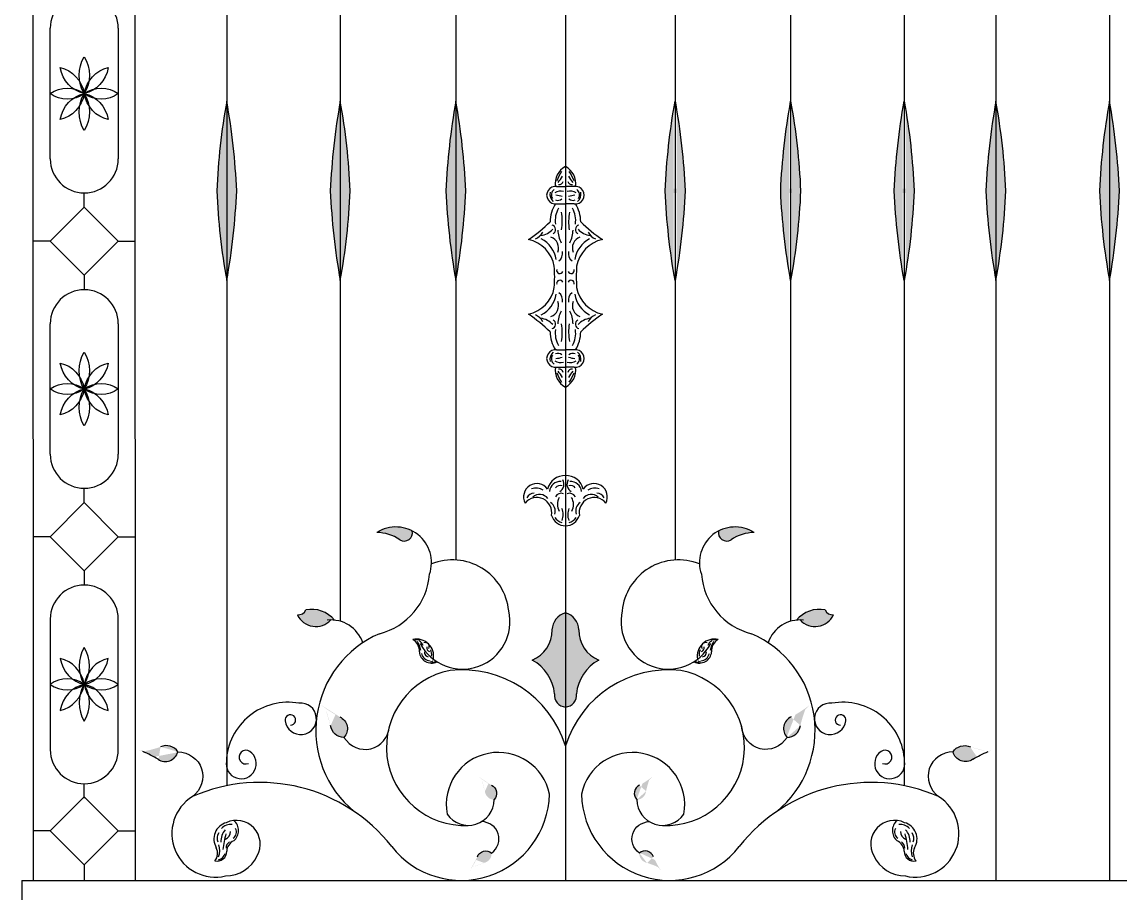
# Model space of a CAD drawing. Extents: x 12262 to 40734, y 30451 to 49613.
# Drawn here: x 15964 to 16726, y 33186 to 33791 of the extents above; entities that cross this region are included whole.
import ezdxf

# ---------------------------------------------------------------- set-up
doc = ezdxf.new("R2010")
doc.units = 0
doc.header["$LTSCALE"] = 0.85
doc.header["$MEASUREMENT"] = 0
doc.layers.get('0').update_dxf_attribs({"linetype": 'CONTINUOUS'})

# ---------------------------------------------------------------- blocks, each defined once
blk = doc.blocks.new('A$C3F570633')
h = blk.add_hatch(color=256)
edge = h.paths.add_edge_path()
edge.add_ellipse((-259.1, 1855.4), major_axis=(0, -432.54), ratio=0.92634, start_angle=79.0206, end_angle=87.3324)
edge.add_ellipse((-259.1, 1815.14), major_axis=(0, -432.54), ratio=0.92634, start_angle=92.6676, end_angle=100.9794)
edge.add_ellipse((527.58, 1815.14), major_axis=(0, -432.54), ratio=0.92634, start_angle=259.0206, end_angle=267.3324)
edge.add_ellipse((527.58, 1855.4), major_axis=(0, -432.54), ratio=0.92634, start_angle=-87.3324, end_angle=-79.0206)
h = blk.add_hatch(color=256)
edge = h.paths.add_edge_path()
edge.add_ellipse((-180.31, 1855.4), major_axis=(0, -432.54), ratio=0.92634, start_angle=79.0206, end_angle=87.3324)
edge.add_ellipse((-180.31, 1815.14), major_axis=(0, -432.54), ratio=0.92634, start_angle=92.6676, end_angle=100.9794)
edge.add_ellipse((606.37, 1815.14), major_axis=(0, -432.54), ratio=0.92634, start_angle=259.0206, end_angle=267.3324)
edge.add_ellipse((606.37, 1855.4), major_axis=(0, -432.54), ratio=0.92634, start_angle=-87.3324, end_angle=-79.0206)
h = blk.add_hatch(color=256)
edge = h.paths.add_edge_path()
edge.add_ellipse((-100.12, 1855.4), major_axis=(0, -432.54), ratio=0.92634, start_angle=79.0206, end_angle=87.3324)
edge.add_ellipse((-100.12, 1815.14), major_axis=(0, -432.54), ratio=0.92634, start_angle=92.6676, end_angle=100.9794)
edge.add_ellipse((686.56, 1815.14), major_axis=(0, -432.54), ratio=0.92634, start_angle=259.0206, end_angle=267.3324)
edge.add_ellipse((686.56, 1855.4), major_axis=(0, -432.54), ratio=0.92634, start_angle=-87.3324, end_angle=-79.0206)
h = blk.add_hatch(color=256)
edge = h.paths.add_edge_path()
edge.add_ellipse((838.7, 1855.4), major_axis=(0, -432.54), ratio=0.92634, start_angle=272.6676, end_angle=280.9794, ccw=False)
edge.add_ellipse((838.7, 1815.14), major_axis=(0, -432.54), ratio=0.92634, start_angle=259.0206, end_angle=267.3324, ccw=False)
edge.add_ellipse((52.01, 1815.14), major_axis=(0, -432.54), ratio=0.92634, start_angle=92.6676, end_angle=100.9794, ccw=False)
edge.add_ellipse((52.01, 1855.4), major_axis=(0, -432.54), ratio=0.92634, start_angle=439.0206, end_angle=447.3324, ccw=False)
h = blk.add_hatch(color=256)
edge = h.paths.add_edge_path()
edge.add_ellipse((918.89, 1855.4), major_axis=(0, -432.54), ratio=0.92634, start_angle=272.6676, end_angle=280.9794, ccw=False)
edge.add_ellipse((918.89, 1815.14), major_axis=(0, -432.54), ratio=0.92634, start_angle=259.0206, end_angle=267.3324, ccw=False)
edge.add_ellipse((132.2, 1815.14), major_axis=(0, -432.54), ratio=0.92634, start_angle=92.6676, end_angle=100.9794, ccw=False)
edge.add_ellipse((132.2, 1855.4), major_axis=(0, -432.54), ratio=0.92634, start_angle=439.0206, end_angle=447.3324, ccw=False)
h = blk.add_hatch(color=256)
edge = h.paths.add_edge_path()
edge.add_ellipse((997.68, 1855.4), major_axis=(0, -432.54), ratio=0.92634, start_angle=272.6676, end_angle=280.9794, ccw=False)
edge.add_ellipse((997.68, 1815.14), major_axis=(0, -432.54), ratio=0.92634, start_angle=259.0206, end_angle=267.3324, ccw=False)
edge.add_ellipse((210.99, 1815.14), major_axis=(0, -432.54), ratio=0.92634, start_angle=92.6676, end_angle=100.9794, ccw=False)
edge.add_ellipse((210.99, 1855.4), major_axis=(0, -432.54), ratio=0.92634, start_angle=439.0206, end_angle=447.3324, ccw=False)
h = blk.add_hatch(color=256)
edge = h.paths.add_edge_path()
edge.add_ellipse((274.64, 1855.4), major_axis=(0, -432.54), ratio=0.92634, start_angle=79.0206, end_angle=87.3324)
edge.add_ellipse((274.64, 1815.14), major_axis=(0, -432.54), ratio=0.92634, start_angle=92.6676, end_angle=100.9794)
edge.add_ellipse((1061.32, 1815.14), major_axis=(0, -432.54), ratio=0.92634, start_angle=259.0206, end_angle=267.3324)
edge.add_ellipse((1061.32, 1855.4), major_axis=(0, -432.54), ratio=0.92634, start_angle=-87.3324, end_angle=-79.0206)
h = blk.add_hatch(color=256)
edge = h.paths.add_edge_path()
edge.add_ellipse((353.43, 1855.4), major_axis=(0, -432.54), ratio=0.92634, start_angle=79.0206, end_angle=87.3324)
edge.add_ellipse((353.43, 1815.14), major_axis=(0, -432.54), ratio=0.92634, start_angle=92.6676, end_angle=100.9794)
edge.add_ellipse((1140.11, 1815.14), major_axis=(0, -432.54), ratio=0.92634, start_angle=259.0206, end_angle=267.3324)
edge.add_ellipse((1140.11, 1855.4), major_axis=(0, -432.54), ratio=0.92634, start_angle=-87.3324, end_angle=-79.0206)
for points in [[(238.33, 1598.19, -0.149628), (254.38, 1593.18, 0.676962), (263.01, 1599.25, 0.267714)], [(475.56, 1599.25, 0.676962), (484.19, 1593.18, -0.149628), (500.24, 1598.19, 0.267714)], [(189.1, 1544.43, -0.323701), (183.29, 1541.1, 0.533353), (206.45, 1537.52, -0.026856), (208.98, 1537.38, 0.280105)], [(346.18, 1509.63, -0.250376), (361.7, 1486.23, 0.43218), (369.29, 1477.08), (369.29, 1542.45, 0.327271), (359.94, 1530.7, -0.316248)], [(392.39, 1509.63, 0.250376), (376.87, 1486.23, -0.43218), (369.29, 1477.08), (369.29, 1542.45, -0.327271), (378.63, 1530.7, 0.316248)], [(529.59, 1537.38, -0.026856), (532.12, 1537.52, 0.533353), (555.29, 1541.1, -0.323701), (549.47, 1544.43, 0.280105)]]:
    blk.add_hatch(color=256).paths.add_polyline_path(points)
h = blk.add_hatch(color=256)
edge = h.paths.add_edge_path()
edge.add_ellipse((129.77, 1445.73), major_axis=(16.33, -83.36), ratio=0.92634, start_angle=92.4443, end_angle=100.98715, ccw=False)
edge.add_ellipse((214.92, 1465.47), major_axis=(1.82, -9.28), ratio=0.92634, start_angle=266.2634, end_angle=352.1337)
edge.add_ellipse((210.13, 1462.33), major_axis=(1.62, -8.29), ratio=0.92634, start_angle=31.57339, end_angle=149.60817)
edge.add_ellipse((248.78, 1553.76), major_axis=(17.95, -91.65), ratio=0.92634, start_angle=315.79852, end_angle=323.43081, ccw=False)
h = blk.add_hatch(color=256)
edge = h.paths.add_edge_path()
edge.add_ellipse((608.8, 1445.73), major_axis=(-16.33, -83.36), ratio=0.92634, start_angle=259.01285, end_angle=267.5557)
edge.add_ellipse((523.65, 1465.47), major_axis=(-1.82, -9.28), ratio=0.92634, start_angle=7.8663, end_angle=93.7366, ccw=False)
edge.add_ellipse((528.44, 1462.33), major_axis=(-1.62, -8.29), ratio=0.92634, start_angle=210.39183, end_angle=328.42661, ccw=False)
edge.add_ellipse((489.79, 1553.76), major_axis=(-17.95, -91.65), ratio=0.92634, start_angle=36.56919, end_angle=44.20148)
h = blk.add_hatch(color=256)
edge = h.paths.add_edge_path()
edge.add_ellipse((63.62, 1524.16), major_axis=(79.37, 30.27), ratio=0.92634, start_angle=259.01285, end_angle=267.5557)
edge.add_ellipse((91.93, 1441.47), major_axis=(8.83, 3.37), ratio=0.92634, start_angle=7.8663, end_angle=93.7366, ccw=False)
edge.add_ellipse((92.07, 1447.19), major_axis=(7.9, 3.01), ratio=0.92634, start_angle=210.39183, end_angle=328.42661, ccw=False)
edge.add_ellipse((34.95, 1366), major_axis=(87.26, 33.28), ratio=0.92634, start_angle=36.56919, end_angle=44.20148)
h = blk.add_hatch(color=256)
edge = h.paths.add_edge_path()
edge.add_ellipse((674.95, 1524.16), major_axis=(-79.37, 30.27), ratio=0.92634, start_angle=92.4443, end_angle=100.98715, ccw=False)
edge.add_ellipse((646.64, 1441.47), major_axis=(-8.83, 3.37), ratio=0.92634, start_angle=266.2634, end_angle=352.1337)
edge.add_ellipse((646.5, 1447.19), major_axis=(-7.9, 3.01), ratio=0.92634, start_angle=31.57339, end_angle=149.60817)
edge.add_ellipse((703.62, 1366), major_axis=(-87.26, 33.28), ratio=0.92634, start_angle=315.79852, end_angle=323.43081, ccw=False)
h = blk.add_hatch(color=256)
edge = h.paths.add_edge_path()
edge.add_ellipse((259.57, 1406.79), major_axis=(10.29, -58.56), ratio=0.92634, start_angle=92.4443, end_angle=100.98715, ccw=False)
edge.add_ellipse((319.43, 1419.45), major_axis=(1.14, -6.52), ratio=0.92634, start_angle=266.2634, end_angle=352.1337)
edge.add_ellipse((316.04, 1417.31), major_axis=(1.02, -5.83), ratio=0.92634, start_angle=31.57339, end_angle=149.60817)
edge.add_ellipse((344.34, 1480.77), major_axis=(11.31, -64.39), ratio=0.92634, start_angle=315.79852, end_angle=323.43081, ccw=False)
h = blk.add_hatch(color=256)
edge = h.paths.add_edge_path()
edge.add_ellipse((479, 1406.79), major_axis=(-10.29, -58.56), ratio=0.92634, start_angle=259.01285, end_angle=267.5557)
edge.add_ellipse((419.14, 1419.45), major_axis=(-1.14, -6.52), ratio=0.92634, start_angle=7.8663, end_angle=93.7366, ccw=False)
edge.add_ellipse((422.53, 1417.31), major_axis=(-1.02, -5.83), ratio=0.92634, start_angle=210.39183, end_angle=328.42661, ccw=False)
edge.add_ellipse((394.23, 1480.77), major_axis=(-11.31, -64.39), ratio=0.92634, start_angle=36.56919, end_angle=44.20148)
h = blk.add_hatch(color=256)
edge = h.paths.add_edge_path()
edge.add_ellipse((329.19, 1316.38), major_axis=(57.45, 15.32), ratio=0.92634, start_angle=92.4443, end_angle=100.98715, ccw=False)
edge.add_ellipse((311.41, 1374.92), major_axis=(6.39, 1.7), ratio=0.92634, start_angle=266.2634, end_angle=352.1337)
edge.add_ellipse((313.83, 1371.73), major_axis=(5.72, 1.52), ratio=0.92634, start_angle=31.57339, end_angle=149.60817)
edge.add_ellipse((248.16, 1394.43), major_axis=(63.17, 16.84), ratio=0.92634, start_angle=315.79852, end_angle=323.43081, ccw=False)
h = blk.add_hatch(color=256)
edge = h.paths.add_edge_path()
edge.add_ellipse((409.38, 1316.38), major_axis=(-57.45, 15.32), ratio=0.92634, start_angle=259.01285, end_angle=267.5557)
edge.add_ellipse((427.16, 1374.92), major_axis=(-6.39, 1.7), ratio=0.92634, start_angle=7.8663, end_angle=93.7366, ccw=False)
edge.add_ellipse((424.74, 1371.73), major_axis=(-5.72, 1.52), ratio=0.92634, start_angle=210.39183, end_angle=328.42661, ccw=False)
edge.add_ellipse((490.41, 1394.43), major_axis=(-63.17, 16.84), ratio=0.92634, start_angle=36.56919, end_angle=44.20148)
for p, q in [((-0.67, 2452.47), (0, 1356.78)), ((70.09, 2452.47), (70.76, 1356.78)), ((667.98, 2452.47), (667.98, 1356.78)), ((746.77, 2452.47), (746.77, 1356.78)), ((369.29, 2341.03), (369.29, 1356.78)), ((134.24, 2143.52), (134.24, 1422.48)), ((604.33, 2143.52), (604.33, 1422.48)), ((213.03, 2104.55), (213.03, 1536.58)), ((525.54, 2104.55), (525.54, 1536.58)), ((293.22, 2022.1), (293.22, 1579.16)), ((445.35, 2022.1), (445.35, 1579.16)), ((11.77, 1902.73), (11.77, 1948.04)), ((58.99, 1948.04), (58.99, 1902.73)), ((11.77, 1857.43), (11.77, 1902.73)), ((58.99, 1902.73), (58.99, 1857.43)), ((363.15, 1838.23), (369.29, 1838.23)), ((375.42, 1838.23), (369.29, 1838.23)), ((35.38, 1823.86), (35.38, 1833.82)), ((35.38, 1823.86), (11.77, 1800.25)), ((58.99, 1800.25), (35.38, 1823.86)), ((363.15, 1826.23), (369.29, 1826.23)), ((375.42, 1826.23), (369.29, 1826.23)), ((11.77, 1800.25), (0, 1800.25)), ((11.77, 1800.25), (35.38, 1776.65)), ((35.38, 1776.65), (58.99, 1800.25)), ((58.99, 1800.25), (70.76, 1800.25)), ((35.38, 1776.65), (35.38, 1766.69)), ((11.77, 1697.78), (11.77, 1743.08)), ((58.99, 1743.08), (58.99, 1697.78)), ((363.15, 1724.95), (369.29, 1724.95)), ((375.42, 1724.95), (369.29, 1724.95)), ((363.15, 1712.96), (369.29, 1712.96)), ((375.42, 1712.96), (369.29, 1712.96)), ((11.77, 1652.47), (11.77, 1697.78)), ((58.99, 1697.78), (58.99, 1652.47)), ((35.38, 1618.91), (35.38, 1628.86)), ((11.77, 1595.3), (35.38, 1618.91)), ((35.38, 1618.91), (58.99, 1595.3)), ((11.77, 1595.3), (0, 1595.3)), ((35.38, 1571.69), (11.77, 1595.3)), ((58.99, 1595.3), (35.38, 1571.69)), ((58.99, 1595.3), (70.76, 1595.3)), ((35.38, 1571.69), (35.38, 1561.73)), ((11.77, 1538.13), (11.77, 1492.82)), ((58.99, 1492.82), (58.99, 1538.13)), ((11.77, 1492.82), (11.77, 1447.51)), ((58.99, 1447.51), (58.99, 1492.82)), ((35.38, 1413.95), (35.38, 1423.91)), ((35.38, 1414.71), (11.77, 1391.1)), ((58.99, 1391.1), (35.38, 1414.71)), ((11.77, 1391.1), (0, 1391.1)), ((11.77, 1391.1), (35.38, 1367.49)), ((35.38, 1367.49), (58.99, 1391.1)), ((58.99, 1391.1), (70.76, 1391.1)), ((35.38, 1367.49), (35.38, 1356.78)), ((-7.85, 1356.78), (-7.85, 1339.27)), ((-7.85, 1356.78), (1516.54, 1356.78)), ((-7.85, 1356.78), (754.34, 1356.78))]:
    blk.add_line(p, q)
for centre, radius, start, end in [((35.38, 1948.04), 23.61, 0, 180), ((35.38, 1857.43), 23.61, 180, 0), ((375.24, 1840.38), 13.11, 116.99707, 189.18202), ((363.34, 1840.38), 13.11, 350.81798, 63.00293), ((394.45, 1829.81), 33.61, 145.89796, 158.27866), ((334.99, 1864.02), 37.15, 321.92695, 329.8866), ((403.58, 1864.02), 37.15, 210.1134, 218.07305), ((344.12, 1829.81), 33.61, 21.72134, 34.10204), ((362.3, 1832.23), 6.06, 81.91518, 278.08482), ((364.98, 1842.37), 2.69, 259.21662, 349.18542), ((373.59, 1842.37), 2.69, 190.81458, 280.78338), ((376.27, 1832.23), 6.06, 261.91518, 98.08482), ((364.93, 1832.85), 6.41, 166.64057, 230.24911), ((363.91, 1832.51), 4.41, 125.70232, 215.74177), ((365.93, 1827.35), 7.76, 74.51126, 121.73764), ((363.99, 1833.28), 4.61, 250.75618, 308.6886), ((361.63, 1815.31), 16.92, 71.07935, 86.31359), ((372.64, 1827.35), 7.76, 58.26236, 105.48874), ((376.94, 1815.31), 16.92, 93.68641, 108.92065), ((374.58, 1833.28), 4.61, 231.3114, 289.24382), ((374.66, 1832.51), 4.41, 324.25823, 54.29768), ((373.64, 1832.85), 6.41, 309.75089, 13.35943), ((381.79, 1813.77), 23.1, 147.53682, 180), ((379.64, 1814.69), 17.47, 151.02965, 188.11693), ((358.93, 1814.69), 17.47, 351.88307, 28.97035), ((356.78, 1813.77), 23.1, 0, 32.46318), ((280.47, 1893.98), 112.03, 304.32889, 314.27975), ((331.37, 1814), 35.72, 350.66249, 10.50706), ((407.2, 1814), 35.72, 169.49294, 189.33751), ((458.1, 1893.98), 112.03, 225.72025, 235.67111), ((344.13, 1811.7), 10.66, 293.56805, 332.04928), ((350.21, 1818.31), 14.13, 277.93287, 317.20302), ((359.23, 1808.38), 3.18, 297.72333, 76.83361), ((385.71, 1808.99), 21.75, 182.38562, 206.47339), ((352.86, 1808.99), 21.75, 333.52661, 357.61438), ((379.34, 1808.38), 3.18, 103.16639, 242.27667), ((388.36, 1818.31), 14.13, 222.79698, 262.06713), ((394.44, 1811.7), 10.66, 207.95072, 246.43195), ((338.76, 1778.83), 23.15, 10.316, 77.80117), ((343.39, 1784.63), 19.68, 8.71683, 62.29758), ((356.57, 1795.58), 7.93, 339.1679, 70.58629), ((382, 1795.58), 7.93, 109.41371, 200.8321), ((395.18, 1784.63), 19.68, 117.70242, 171.28317), ((399.81, 1778.83), 23.15, 102.19883, 169.684), ((361.13, 1791.69), 6.16, 304.34347, 13.55907), ((377.44, 1791.69), 6.16, 166.44093, 235.65653), ((260.63, 1775.59), 101.17, 355.81343, 4.18657), ((365.44, 1780.16), 2.28, 166.2815, 334.86071), ((373.13, 1780.16), 2.28, 205.13929, 13.7185), ((477.94, 1775.59), 101.17, 175.81343, 184.18657), ((338.76, 1772.35), 23.15, 282.19883, 349.684), ((365.44, 1771.02), 2.28, 25.13929, 193.7185), ((373.13, 1771.02), 2.28, 346.2815, 154.86071), ((399.81, 1772.35), 23.15, 190.316, 257.80117), ((35.38, 1743.08), 23.61, 0, 180), ((343.39, 1766.56), 19.68, 297.70242, 351.28317), ((361.13, 1759.49), 6.16, 346.44093, 55.65653), ((377.44, 1759.49), 6.16, 124.34347, 193.55907), ((395.18, 1766.56), 19.68, 188.71683, 242.29758), ((356.57, 1755.6), 7.93, 289.41371, 20.8321), ((382, 1755.6), 7.93, 159.1679, 250.58629), ((280.47, 1657.2), 112.03, 45.72025, 55.67111), ((344.13, 1739.49), 10.66, 27.95072, 66.43195), ((350.21, 1732.87), 14.13, 42.79698, 82.06713), ((359.23, 1742.8), 3.18, 283.16639, 62.27667), ((385.71, 1742.19), 21.75, 153.52661, 177.61438), ((352.86, 1742.19), 21.75, 2.38562, 26.47339), ((379.34, 1742.8), 3.18, 117.72333, 256.83361), ((388.36, 1732.87), 14.13, 97.93287, 137.20302), ((458.1, 1657.2), 112.03, 124.32889, 134.27975), ((394.44, 1739.49), 10.66, 113.56805, 152.04928), ((381.79, 1737.41), 23.1, 180, 212.46318), ((379.64, 1736.49), 17.47, 171.88307, 208.97035), ((331.37, 1737.18), 35.72, 349.49294, 9.33751), ((407.2, 1737.18), 35.72, 170.66249, 190.50706), ((358.93, 1736.49), 17.47, 331.02965, 8.11693), ((356.78, 1737.41), 23.1, 327.53682, 0), ((362.3, 1718.95), 6.06, 81.91518, 278.08482), ((364.93, 1718.33), 6.41, 129.75089, 193.35943), ((363.99, 1717.9), 4.61, 51.3114, 109.24382), ((374.58, 1717.9), 4.61, 70.75618, 128.6886), ((376.27, 1718.95), 6.06, 261.91518, 98.08482), ((373.64, 1718.33), 6.41, 346.64057, 50.24911), ((363.91, 1718.67), 4.41, 144.25823, 234.29768), ((365.93, 1723.83), 7.76, 238.26236, 285.48874), ((361.63, 1735.87), 16.92, 273.68641, 288.92065), ((372.64, 1723.83), 7.76, 254.51126, 301.73764), ((376.94, 1735.87), 16.92, 251.07935, 266.31359), ((374.66, 1718.67), 4.41, 305.70232, 35.74177), ((375.24, 1710.81), 13.11, 170.81798, 243.00293), ((394.45, 1721.38), 33.61, 201.72134, 214.10204), ((334.99, 1687.16), 37.15, 30.1134, 38.07305), ((364.98, 1708.81), 2.69, 10.81458, 100.78338), ((363.34, 1710.81), 13.11, 296.99707, 9.18202), ((373.59, 1708.81), 2.69, 79.21662, 169.18542), ((403.58, 1687.16), 37.15, 141.92695, 149.8866), ((344.12, 1721.38), 33.61, 325.89796, 338.27866), ((35.38, 1652.47), 23.61, 180, 0), ((349.43, 1622.94), 9.2, 35.63429, 207.98753), ((368.89, 1625.44), 12.32, 88.17776, 166.60502), ((365.79, 1626.03), 7.61, 86.40755, 174.76156), ((365.67, 1626.85), 3.95, 69.73559, 144.95194), ((362.45, 1631.68), 5.8, 299.48746, 31.14217), ((369.68, 1625.44), 12.32, 13.39498, 91.82224), ((376.12, 1631.68), 5.8, 148.85783, 240.51254), ((372.9, 1626.85), 3.95, 35.04806, 110.26441), ((372.78, 1626.03), 7.61, 5.23844, 93.59245), ((389.14, 1622.94), 9.2, 332.01247, 144.36571), ((347.37, 1620.1), 5.37, 88.03375, 155.75232), ((348.83, 1619.91), 9.14, 57.11674, 109.15155), ((351.37, 1617.36), 7.23, 38.19864, 131.3241), ((366.37, 1620.8), 4.59, 69.25604, 151.61951), ((372.2, 1620.8), 4.59, 28.38049, 110.74396), ((387.2, 1617.36), 7.23, 48.6759, 141.80136), ((389.74, 1619.91), 9.14, 70.84845, 122.88326), ((391.2, 1620.1), 5.37, 24.24768, 91.96625), ((349.37, 1612.03), 10.42, 348.91856, 140.70828), ((355.2, 1613.16), 7, 342.00348, 57.3261), ((373.64, 1617.72), 9.91, 150.48839, 208.36612), ((364.93, 1617.72), 9.91, 331.63388, 29.51161), ((383.37, 1613.16), 7, 122.6739, 197.99652), ((389.2, 1612.03), 10.42, 39.29172, 191.08144), ((369.46, 1613.17), 10.36, 197.69544, 269.01811), ((369.48, 1613.82), 9.18, 213.92547, 252.72751), ((356.62, 1610.64), 11.09, 338.55334, 22.76329), ((369.11, 1613.17), 10.36, 270.98189, 342.30456), ((381.95, 1610.64), 11.09, 157.23671, 201.44666), ((369.1, 1613.82), 9.18, 287.27249, 326.07453), ((251.59, 1577.32), 24.72, 340.95587, 122.42809), ((486.98, 1577.32), 24.72, 57.57191, 199.04413), ((238.18, 1569.47), 28.72, 55.66157, 89.70118), ((257.48, 1597.94), 5.68, 236.90688, 13.2929), ((481.09, 1597.94), 5.68, 166.7071, 303.09312), ((500.39, 1569.47), 28.72, 90.29882, 124.33843), ((290.87, 1539.99), 39.24, 5.55871, 111.80468), ((447.7, 1539.99), 39.24, 68.19532, 174.44129), ((228.8, 1572.82), 46.29, 284.32557, 355.58825), ((509.77, 1572.82), 46.29, 184.41175, 255.67443), ((35.38, 1538.13), 23.61, 0, 180), ((183.88, 1546.78), 5.72, 263.99196, 335.73927), ((196.07, 1547.08), 14.11, 205.07052, 317.36397), ((193.24, 1524.55), 20.31, 39.17633, 101.7677), ((297.75, 1536.4), 33.01, 207.55589, 12.9412), ((372.63, 1530.2), 12.7, 105.2759, 177.7629), ((365.94, 1530.2), 12.7, 2.2371, 74.7241), ((440.82, 1536.4), 33.01, 167.0588, 332.44411), ((545.33, 1524.55), 20.31, 78.2323, 140.82367), ((542.5, 1547.08), 14.11, 222.63603, 334.92948), ((554.69, 1546.78), 5.72, 204.26073, 276.00804), ((206.45, 1513.95), 23.57, 19.27251, 95.88198), ((532.12, 1513.95), 23.57, 84.11802, 160.72749), ((268.99, 1460.94), 72.93, 113.20624, 230.55669), ((265.77, 1512.23), 12.07, 350.37096, 101.97889), ((258.9, 1516.13), 9.03, 355.12637, 61.04716), ((338.08, 1529.95), 21.88, 291.74865, 1.94647), ((400.5, 1529.95), 21.88, 178.05353, 248.25135), ((472.8, 1512.23), 12.07, 78.02111, 189.62904), ((479.68, 1516.13), 9.03, 118.95284, 184.87363), ((469.58, 1460.94), 72.93, 309.44331, 66.79376), ((266.18, 1518.79), 5, 62.22941, 103.3488), ((246.63, 1511.52), 22.81, 12.43293, 29.06107), ((264.92, 1517.83), 5.89, 20.24344, 58.73518), ((272.18, 1519.14), 2.65, 329.36522, 115.01473), ((275.9, 1518.3), 2.9, 169.12726, 251.7021), ((268.65, 1513.54), 7.83, 351.72137, 24.38819), ((469.92, 1513.54), 7.83, 155.61181, 188.27863), ((462.67, 1518.3), 2.9, 288.2979, 10.87274), ((466.39, 1519.14), 2.65, 64.98527, 210.63478), ((473.65, 1517.83), 5.89, 121.26482, 159.75656), ((491.94, 1511.52), 22.81, 150.93893, 167.56707), ((472.39, 1518.79), 5, 76.6512, 117.77059), ((276.28, 1516.01), 8.41, 184.40916, 296.97049), ((275.95, 1515.82), 6.74, 193.32274, 264.46083), ((274.97, 1515.33), 3.59, 179.4318, 256.15369), ((274.2, 1514.08), 5.85, 284.32915, 304.3275), ((332.03, 1483.41), 29.8, 5.4285, 61.65454), ((406.54, 1483.41), 29.8, 118.34546, 174.5715), ((462.29, 1516.01), 8.41, 243.02951, 355.59084), ((464.37, 1514.08), 5.85, 235.6725, 255.67085), ((462.62, 1515.82), 6.74, 275.53917, 346.67726), ((463.6, 1515.33), 3.59, 283.84631, 0.5682), ((299.31, 1449.17), 54.23, 100.62652, 272.70993), ((277.4, 1509.63), 1.73, 249.47035, 322.73598), ((297.57, 1427.81), 75.12, 17.32374, 96.31828), ((441, 1427.81), 75.12, 83.68172, 162.67626), ((439.26, 1449.17), 54.23, 267.29007, 79.37348), ((461.17, 1509.63), 1.73, 217.26402, 290.52965), ((369.79, 1485.22), 8.16, 172.93762, 266.42982), ((368.78, 1485.22), 8.16, 273.57018, 7.06238), ((176.8, 1437.56), 42.84, 79.78983, 177.72179), ((185.59, 1468.89), 10.9, 187.35171, 96.32682), ((552.98, 1468.89), 10.9, 83.67318, 352.64829), ((561.78, 1437.56), 42.84, 2.27821, 100.21017), ((178.39, 1468.1), 3.66, 271.72444, 189.52784), ((560.18, 1468.1), 3.66, 350.47216, 268.27556), ((35.38, 1447.51), 23.61, 180, 0), ((144.27, 1437.76), 10.45, 169.63212, 54.64938), ((147.58, 1442.36), 4.79, 55.12417, 292.15099), ((322.72, 1409.41), 36.17, 11.42902, 190.67932), ((415.85, 1409.41), 36.17, 349.32068, 168.57098), ((594.3, 1437.76), 10.45, 125.35062, 10.36788), ((590.99, 1442.36), 4.79, 247.84901, 124.87583), ((157.2, 1308.32), 116.45, 38.1822, 113.65864), ((581.37, 1308.32), 116.45, 66.34136, 141.8178), ((126.46, 1389.29), 30.25, 121.89097, 283.30334), ((296.97, 1418), 61.22, 218.00493, 358.67506), ((301.87, 1412.86), 17.86, 214.61731, 359.96265), ((441.6, 1418), 61.22, 181.32494, 321.99507), ((436.7, 1412.86), 17.86, 180.03735, 325.38269), ((612.11, 1389.29), 30.25, 256.69666, 58.10903), ((137.13, 1385.47), 11.8, 105.56335, 210.63308), ((136.92, 1387.17), 8.46, 82.30663, 138.55387), ((141.04, 1382.02), 16.42, 330.37046, 115.52587), ((133.29, 1391.33), 9.17, 309.73055, 49.83511), ((597.53, 1382.02), 16.42, 64.47413, 209.62954), ((605.28, 1391.33), 9.17, 130.16489, 230.26945), ((601.65, 1387.17), 8.46, 41.44613, 97.69337), ((601.44, 1385.47), 11.8, 329.36692, 74.43665), ((133.53, 1385.97), 6.07, 141.99154, 204.36383), ((142.78, 1383.72), 12.61, 139.21621, 181.7383), ((199.06, 1371.21), 67.83, 164.70174, 174.04668), ((130.55, 1390.99), 6.35, 296.31099, 358.2594), ((135.95, 1390.26), 5.01, 302.76053, 29.96777), ((602.62, 1390.26), 5.01, 150.03223, 237.23947), ((608.02, 1390.99), 6.35, 181.7406, 243.68901), ((539.51, 1371.21), 67.83, 5.95332, 15.29826), ((595.79, 1383.72), 12.61, 358.2617, 40.78379), ((605.04, 1385.97), 6.07, 335.63617, 38.00846), ((119.64, 1375.64), 8.27, 320.73612, 27.54593), ((117.55, 1377.42), 11.83, 339.21222, 19.84112), ((139.49, 1379.01), 5.72, 126.60171, 178.86021), ((142.52, 1376.68), 8.31, 113.91336, 177.78095), ((596.05, 1376.68), 8.31, 2.21905, 66.08664), ((599.08, 1379.01), 5.72, 1.13979, 53.39829), ((621.02, 1377.42), 11.83, 160.15888, 200.78778), ((618.93, 1375.64), 8.27, 152.45407, 219.26388), ((127.65, 1376.78), 6.58, 255.92827, 1.93593), ((127.27, 1376.96), 5.99, 282.89712, 346.19385), ((133.42, 1383.94), 24.09, 270, 335.36727), ((605.15, 1383.94), 24.09, 204.63273, 270), ((610.93, 1376.78), 6.58, 178.06407, 284.07173), ((611.3, 1376.96), 5.99, 193.80615, 257.10288)]:
    blk.add_arc(centre, radius, start, end)
at = {"extrusion": (0, 0, -1)}
for centre, major_axis, start_param, end_param in [((52.99, 1915.47), (0, 22.89), 4.121913, 5.302865), ((17.77, 1915.47), (0, 22.89), 0.98032, 2.161272), ((39.49, 1925.19), (0, 22.89), 3.336515, 4.517467), ((14.58, 1898.3), (0, 22.89), 0.194922, 1.375874), ((31.28, 1925.19), (0, 22.89), 1.765718, 2.946671), ((56.18, 1898.3), (0, 22.89), -1.375874, -0.194922), ((23.58, 1883.72), (0, 22.89), -0.590476, 0.590476), ((47.18, 1883.72), (0, 22.89), -0.590476, 0.590476), ((23.58, 1921.74), (0, 22.89), 2.551117, 3.732069), ((14.58, 1907.17), (0, 22.89), 1.765718, 2.946671), ((39.49, 1880.28), (0, 22.89), -1.375874, -0.194922), ((52.99, 1889.99), (0, 22.89), 4.121913, 5.302865), ((17.77, 1889.99), (0, 22.89), 0.98032, 2.161272), ((56.18, 1907.17), (0, 22.89), 3.336515, 4.517467), ((31.28, 1880.28), (0, 22.89), 0.194922, 1.375874), ((47.18, 1921.74), (0, 22.89), 2.551117, 3.732069), ((838.7, 1815.14), (0, 432.54), -1.524238, -1.37917), ((52.01, 1815.14), (0, 432.54), 1.37917, 1.524238), ((918.89, 1815.14), (0, 432.54), -1.524238, -1.37917), ((132.2, 1815.14), (0, 432.54), 1.37917, 1.524238), ((997.68, 1815.14), (0, 432.54), -1.524238, -1.37917), ((210.99, 1815.14), (0, 432.54), 1.37917, 1.524238), ((838.7, 1855.4), (0, 432.54), 4.520762, 4.665831), ((52.01, 1855.4), (0, 432.54), 1.617355, 1.762423), ((918.89, 1855.4), (0, 432.54), 4.520762, 4.665831), ((132.2, 1855.4), (0, 432.54), 1.617355, 1.762423), ((997.68, 1855.4), (0, 432.54), 4.520762, 4.665831), ((210.99, 1855.4), (0, 432.54), 1.617355, 1.762423), ((52.99, 1710.52), (0, 22.89), 4.121913, 5.302865), ((17.77, 1710.52), (0, 22.89), 0.98032, 2.161272), ((39.49, 1720.23), (0, 22.89), 3.336515, 4.517467), ((14.58, 1693.34), (0, 22.89), 0.194922, 1.375874), ((31.28, 1720.23), (0, 22.89), 1.765718, 2.946671), ((56.18, 1693.34), (0, 22.89), -1.375874, -0.194922), ((23.58, 1678.77), (0, 22.89), -0.590476, 0.590476), ((47.18, 1678.77), (0, 22.89), -0.590476, 0.590476), ((23.58, 1716.79), (0, 22.89), 2.551117, 3.732069), ((14.58, 1702.21), (0, 22.89), 1.765718, 2.946671), ((39.49, 1675.32), (0, 22.89), -1.375874, -0.194922), ((52.99, 1685.03), (0, 22.89), 4.121913, 5.302865), ((17.77, 1685.03), (0, 22.89), 0.98032, 2.161272), ((56.18, 1702.21), (0, 22.89), 3.336515, 4.517467), ((31.28, 1675.32), (0, 22.89), 0.194922, 1.375874), ((47.18, 1716.79), (0, 22.89), 2.551117, 3.732069), ((214.92, 1465.47), (-1.82, 9.28), 3.278886, 4.777605), ((210.13, 1462.33), (-1.62, 8.29), 0.530437, 2.590533), ((508.75, 1466.47), (3.62, 18.48), 1.978765, 4.388506), ((646.64, 1441.47), (-8.83, 3.37), 0.137293, 1.636012), ((98.98, 1428.3), (17.6, 6.71), -1.162827, 1.246914), ((646.5, 1447.19), (-7.9, 3.01), 3.67203, 5.732126), ((703.62, 1366), (-87.26, 33.28), 0.638253, 0.771461), ((316.04, 1417.31), (-1.02, 5.83), 0.530437, 2.590533), ((428.55, 1385.29), (-12.74, 3.4), -1.162827, 1.246914), ((313.83, 1371.73), (5.72, 1.52), 3.67203, 5.732126)]:
    blk.add_ellipse(centre, major_axis=major_axis, ratio=0.92634, start_param=start_param, end_param=end_param, dxfattribs=at)
for centre, major_axis, start_param, end_param in [((527.58, 1815.14), (0, 432.54), 1.37917, 1.524238), ((-259.1, 1815.14), (0, 432.54), -1.524238, -1.37917), ((606.37, 1815.14), (0, 432.54), 1.37917, 1.524238), ((-180.31, 1815.14), (0, 432.54), -1.524238, -1.37917), ((686.56, 1815.14), (0, 432.54), 1.37917, 1.524238), ((-100.12, 1815.14), (0, 432.54), -1.524238, -1.37917), ((1061.32, 1815.14), (0, 432.54), 1.37917, 1.524238), ((274.64, 1815.14), (0, 432.54), -1.524238, -1.37917), ((1140.11, 1815.14), (0, 432.54), 1.37917, 1.524238), ((353.43, 1815.14), (0, 432.54), -1.524238, -1.37917), ((527.58, 1855.4), (0, 432.54), 1.617355, 1.762423), ((-259.1, 1855.4), (0, 432.54), 4.520762, 4.665831), ((606.37, 1855.4), (0, 432.54), 1.617355, 1.762423), ((-180.31, 1855.4), (0, 432.54), 4.520762, 4.665831), ((686.56, 1855.4), (0, 432.54), 1.617355, 1.762423), ((-100.12, 1855.4), (0, 432.54), 4.520762, 4.665831), ((1061.32, 1855.4), (0, 432.54), 1.617355, 1.762423), ((274.64, 1855.4), (0, 432.54), 4.520762, 4.665831), ((1140.11, 1855.4), (0, 432.54), 1.617355, 1.762423), ((353.43, 1855.4), (0, 432.54), 4.520762, 4.665831), ((52.99, 1505.56), (0, 22.89), 0.98032, 2.161272), ((17.77, 1505.56), (0, 22.89), 4.121913, 5.302865), ((39.49, 1515.27), (0, 22.89), 1.765718, 2.946671), ((14.58, 1488.39), (0, 22.89), -1.375874, -0.194922), ((31.28, 1515.27), (0, 22.89), 3.336515, 4.517467), ((56.18, 1488.39), (0, 22.89), 0.194922, 1.375874), ((23.58, 1473.81), (0, 22.89), -0.590476, 0.590476), ((47.18, 1473.81), (0, 22.89), -0.590476, 0.590476), ((23.58, 1511.83), (0, 22.89), 2.551117, 3.732069), ((14.58, 1497.25), (0, 22.89), 3.336515, 4.517467), ((39.49, 1470.37), (0, 22.89), 0.194922, 1.375874), ((52.99, 1480.08), (0, 22.89), 0.98032, 2.161272), ((47.18, 1511.83), (0, 22.89), 2.551117, 3.732069), ((17.77, 1480.08), (0, 22.89), 4.121913, 5.302865), ((56.18, 1497.25), (0, 22.89), 1.765718, 2.946671), ((31.28, 1470.37), (0, 22.89), -1.375874, -0.194922), ((229.82, 1466.47), (-3.62, 18.48), 1.978765, 4.388506), ((528.44, 1462.33), (1.62, 8.29), 0.530437, 2.590533), ((523.65, 1465.47), (1.82, 9.28), 3.278886, 4.777605), ((91.93, 1441.47), (8.83, 3.37), 0.137293, 1.636012), ((34.95, 1366), (87.26, 33.28), 0.638253, 0.771461), ((92.07, 1447.19), (7.9, 3.01), 3.67203, 5.732126), ((639.59, 1428.3), (-17.6, 6.71), -1.162827, 1.246914), ((422.53, 1417.31), (1.02, 5.83), 0.530437, 2.590533), ((310.02, 1385.29), (12.74, 3.4), -1.162827, 1.246914), ((424.74, 1371.73), (-5.72, 1.52), 3.67203, 5.732126)]:
    blk.add_ellipse(centre, major_axis=major_axis, ratio=0.92634, start_param=start_param, end_param=end_param)

msp = doc.modelspace()

# ---------------------------------------------------------------- block references
msp.add_blockref('A$C3F570633', (15971.49, 31838.23))

doc.saveas('drawing.dxf')
